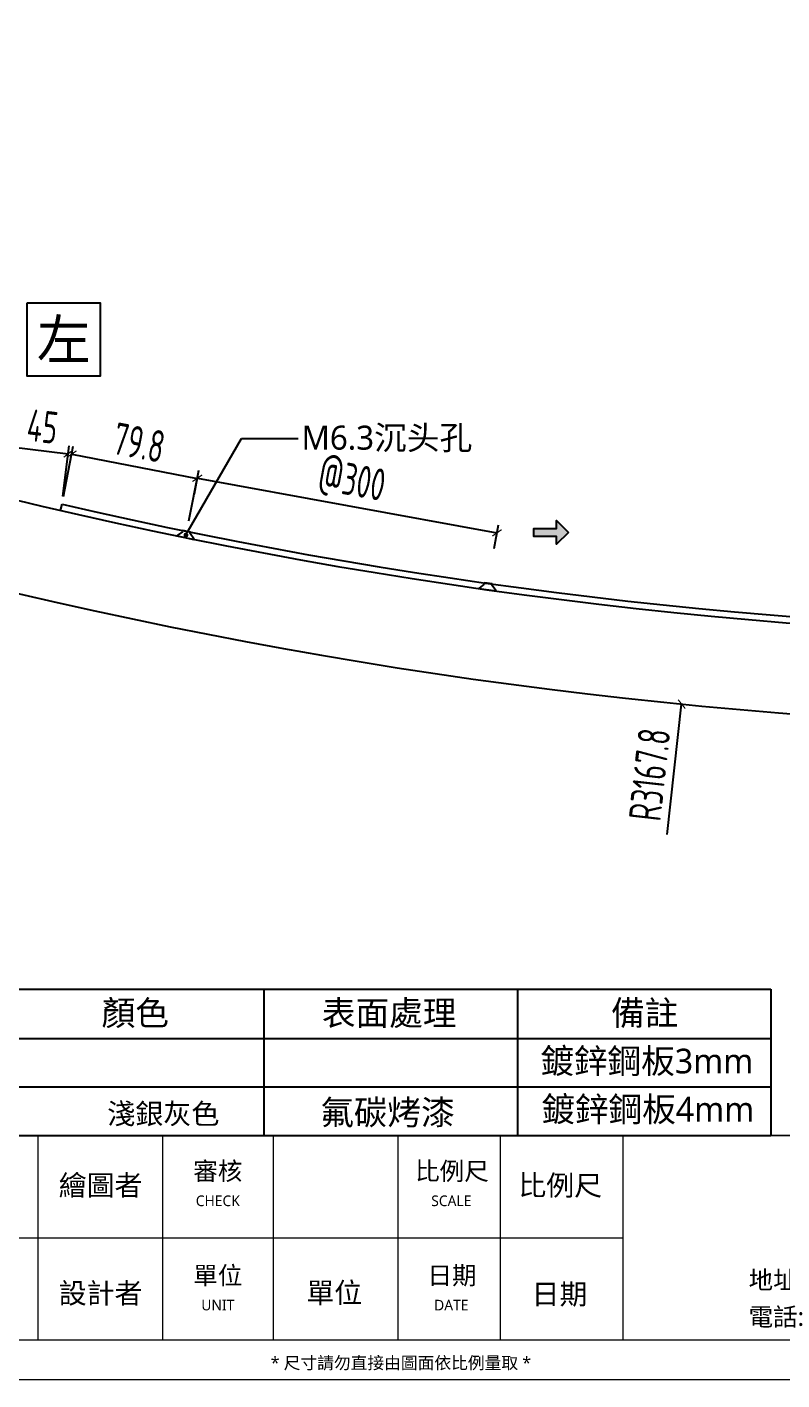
# Model space of a CAD drawing. Extents: x -3378 to 102197, y -3799 to 48702.
# Drawn here: x 11119 to 11590, y -2507 to -1662 of the extents above; entities that cross this region are included whole.
import ezdxf
from ezdxf import colors
from ezdxf.entities.mleader import LeaderData, LeaderLine
from ezdxf.enums import TextEntityAlignment as Align
from ezdxf.math import Vec2, Vec3

# ---------------------------------------------------------------- set-up
doc = ezdxf.new("R2010")
doc.units = 0
doc.set_wipeout_variables(frame=1)
for name, color, linetype in [('BZ_标注', 4, 'Continuous'), ('DIM', 173, 'Continuous'), ('GM_ANNO_LABL', 4, 'Continuous'), ('GM_ANNO_TEXT', 7, 'Continuous'), ('GM_FILL', 253, 'Continuous'), ('金屬面材 METAL PANEL', 2, 'Continuous'), ('镀锌钢板', 3, 'Continuous')]:
    doc.layers.add(name, color=color, linetype=linetype)
doc.layers.add('GM_CNST', color=171, linetype='Continuous', lineweight=5, plot=False)
doc.styles.add('CHINESE', font='ros1.shx', dxfattribs={"width": 0.75, "bigfont": 'hztxt.shx'})
doc.styles.add('GM', font='')
doc.styles.get('GM').set_extended_font_data('Microsoft JhengHei')
doc.dimstyles.new('F-05', dxfattribs={"dimscale": 5, "dimtxt": 4, "dimasz": 1, "dimexe": 1, "dimexo": 1, "dimgap": 1, "dimtad": 1, "dimdec": 1, "dimzin": 12, "dimdsep": 46, "dimtxsty": 'CHINESE', "dimblk": 'ARCHTICK', "dimcen": 0, "dimclrd": 4, "dimclre": 4, "dimclrt": 1, "dimadec": 0, "dimazin": 3, "dimtfac": 1, "dimtdec": 1, "dimtix": 1, "dimtofl": 0, "dimtmove": 2, "dimatfit": 3, "dimfxl": 1, "dimtolj": 1, "dimtzin": 0, "dimarcsym": 0})

# ---------------------------------------------------------------- blocks, each defined once
blk = doc.blocks.new('_ArchTick')
at = {"color": 0, "linetype": 'ByBlock', "const_width": 0.15}
blk.add_lwpolyline([(-0.5, -0.5), (0.5, 0.5)], dxfattribs=at)
blk = doc.blocks.new('*D1350')
at = {"layer": 'Defpoints', "color": 0, "ltscale": 10, "transparency": 16777216}
for p in [(11878.35, 1063.72), (11527.7, -2084.65)]:
    blk.add_point(p, dxfattribs=at)
at = {"layer": 'DIM', "color": 4, "lineweight": -2, "ltscale": 10, "transparency": 16777216}
blk.add_line((11518.62, -2166.14), (11527.7, -2084.65), dxfattribs=at)
at = {"layer": 'DIM', "color": 4, "lineweight": -2, "ltscale": 10, "transparency": 16777216, "xscale": 5, "yscale": 5, "zscale": 5, "rotation": 83.64489726320654}
blk.add_blockref('_ArchTick', (11527.7, -2084.65), dxfattribs=at)
at = {"layer": 'DIM', "color": 1, "ltscale": 10, "transparency": 16777216, "insert": (11507.7, -2128.7), "char_height": 20, "attachment_point": 5, "rotation": 83.6449, "style": 'CHINESE'}
blk.add_mtext('\\A1;R3167.8', dxfattribs=at)
blk = doc.blocks.new('*D1353')
at = {"layer": 'Defpoints', "color": 0, "ltscale": 10, "transparency": 16777216}
for p in [(11225.1, -1943.57), (11140.71, -1959.78), (11219, -1974.98)]:
    blk.add_point(p, dxfattribs=at)
at = {"layer": 'DIM', "color": 4, "lineweight": -2, "ltscale": 10, "transparency": 16777216}
for p, q in [((11141.66, -1954.87), (11147.76, -1923.46)), ((11146.81, -1928.37), (11225.1, -1943.57)), ((11219.95, -1970.07), (11226.05, -1938.66))]:
    blk.add_line(p, q, dxfattribs=at)
at = {"layer": 'DIM', "color": 4, "lineweight": -2, "ltscale": 10, "transparency": 16777216, "xscale": 5, "yscale": 5, "zscale": 5}
for p, rotation in [((11146.81, -1928.37), 169.0102540113811), ((11225.1, -1943.57), 349.0102540113811)]:
    blk.add_blockref('_ArchTick', p, dxfattribs=dict(at, rotation=rotation))
at = {"layer": 'DIM', "color": 1, "ltscale": 10, "transparency": 16777216, "insert": (11188.81, -1921.25), "char_height": 20, "attachment_point": 5, "rotation": 349.01025, "style": 'CHINESE'}
blk.add_mtext('\\A1;79.8', dxfattribs=at)
blk = doc.blocks.new('*D1355')
at = {"layer": 'Defpoints', "color": 0, "ltscale": 10, "transparency": 16777216}
for p in [(11222.63, -1958.15), (11412.36, -1977.63), (11409.67, -1992.36)]:
    blk.add_point(p, dxfattribs=at)
at = {"layer": 'DIM', "color": 4, "lineweight": -2, "ltscale": 10, "transparency": 16777216}
for p, q in [((11223.53, -1953.23), (11226.22, -1938.5)), ((11225.32, -1943.42), (11412.36, -1977.63)), ((11410.57, -1987.44), (11413.26, -1972.71))]:
    blk.add_line(p, q, dxfattribs=at)
at = {"layer": 'DIM', "color": 4, "lineweight": -2, "ltscale": 10, "transparency": 16777216, "xscale": 5, "yscale": 5, "zscale": 5}
for p, rotation in [((11225.32, -1943.42), 169.634936654381), ((11412.36, -1977.63), 349.634936654381)]:
    blk.add_blockref('_ArchTick', p, dxfattribs=dict(at, rotation=rotation))
at = {"layer": 'DIM', "color": 1, "ltscale": 10, "transparency": 16777216, "insert": (11321.54, -1945.77), "char_height": 20, "attachment_point": 5, "rotation": 349.63494, "style": 'CHINESE'}
blk.add_mtext('\\A1;@300', dxfattribs=at)
blk = doc.blocks.new('*D1394')
at = {"layer": 'Defpoints', "color": 0, "ltscale": 10, "transparency": 16777216}
for p in [(11144.56, -1928.23), (11105.01, -1955.42), (11140.71, -1959.78)]:
    blk.add_point(p, dxfattribs=at)
at = {"layer": 'DIM', "color": 4, "lineweight": -2, "ltscale": 10, "transparency": 16777216}
for p, q in [((11105.62, -1950.46), (11109.47, -1918.91)), ((11108.86, -1923.87), (11144.56, -1928.23)), ((11141.31, -1954.81), (11145.17, -1923.26))]:
    blk.add_line(p, q, dxfattribs=at)
at = {"layer": 'DIM', "color": 4, "lineweight": -2, "ltscale": 10, "transparency": 16777216, "xscale": 5, "yscale": 5, "zscale": 5}
for p, rotation in [((11108.86, -1923.87), 173.0421960034787), ((11144.56, -1928.23), 353.0421960034788)]:
    blk.add_blockref('_ArchTick', p, dxfattribs=dict(at, rotation=rotation))
at = {"layer": 'DIM', "color": 1, "ltscale": 10, "transparency": 16777216, "insert": (11128.53, -1911.16), "char_height": 20, "attachment_point": 5, "rotation": 353.0422, "style": 'CHINESE'}
blk.add_mtext('\\A1;45', dxfattribs=at)
blk = doc.blocks.new('TK')
at = {"lineweight": 0}
for p, q in [((101.5, 5), (101.5, 30.55)), ((117.09, 5), (117.09, 30.55)), ((130.89, 5), (130.89, 30.55)), ((146.48, 5), (146.48, 30.55)), ((159.25, 5), (159.25, 30.55)), ((174.58, 5), (174.58, 30.55)), ((3, 17.78), (174.58, 17.78))]:
    blk.add_line(p, q, dxfattribs=at)
at = {"lineweight": 0, "flags": 128}
blk.add_lwpolyline([(3, 30.55), (415, 30.55)], dxfattribs=at)
at = {"lineweight": 0}
blk.add_3dface([(3, 5), (415, 5), (415, 294), (3, 294)], dxfattribs=at)
at = {"layer": 'GM_CNST'}
blk.add_lwpolyline([(3, 294), (415, 294), (415, 30.55), (3, 30.55)], close=True, dxfattribs=at)
at = {"layer": 'GM_CNST', "linetype": 'Continuous', "lineweight": 0}
blk.add_3dface([(420, 0), (0, 0), (0, 297), (420, 297)], dxfattribs=at)
at = {"layer": 'GM_ANNO_TEXT', "linetype": 'Continuous', "char_height": 2.249, "attachment_point": 5, "style": 'GM'}
for s, insert, line_spacing_factor in [('審核', (123.94, 25.98), 0.728704), ('比例尺', (153.19, 25.98), 0.728704), ('單位', (123.94, 12.93), 0.725792), ('日期', (153.19, 12.93), 0.725792)]:
    blk.add_mtext(s, dxfattribs=dict(at, insert=insert, line_spacing_factor=line_spacing_factor))
at = {"layer": 'GM_ANNO_TEXT', "char_height": 1.329, "attachment_point": 5, "style": 'GM'}
for s, insert in [('CHECK', (123.94, 22.38)), ('SCALE ', (153.11, 22.38)), ('UNIT', (123.94, 9.35)), ('DATE', (153.11, 9.35))]:
    blk.add_mtext(s, dxfattribs=dict(at, insert=insert))
at = {"layer": 'GM_ANNO_TEXT', "attachment_point": 4, "line_spacing_factor": 0.725792, "style": 'GM'}
for s, insert, char_height in [('地址:台北市內湖區                 文湖街       號', (190.24, 12.36), 2.2486), ('電話:', (190.24, 7.76), 2.248)]:
    blk.add_mtext(s, dxfattribs=dict(at, insert=insert, char_height=char_height))
at = {"layer": 'GM_ANNO_TEXT', "linetype": 'Continuous', "lineweight": 0, "insert": (146.81, 2.04), "char_height": 1.5332, "attachment_point": 5, "line_spacing_factor": 0.725792, "style": 'GM'}
blk.add_mtext('* 尺寸請勿直接由圖面依比例量取 * ', dxfattribs=at)
at = {"layer": 'GM_ANNO_TEXT', "style": 'GM'}
for tag, p in [('業主', (283.43, 26.37)), ('圖名', (283.48, 9.14))]:
    blk.add_attdef(tag, text='', height=2.56, dxfattribs=at).set_placement(p, align=Align.MIDDLE_LEFT)
for tag, p in [('繪圖者', (109.3, 23.05)), ('比例尺', (166.71, 23.04)), ('設計者', (109.3, 9.56)), ('單位', (138.49, 9.62)), ('日期', (166.62, 9.45))]:
    blk.add_attdef(tag, text='', height=2.56, dxfattribs=at).set_placement(p, align=Align.CENTER)
for p in [(389.45, 19.37), (389.45, 13.69), (359.78, 12.56), (389.45, 8.01)]:
    blk.add_attdef('加工編號', text='', height=2.56, dxfattribs=at).set_placement(p, align=Align.MIDDLE)
blk = doc.blocks.new('_Dot')
at = {"color": 0, "linetype": 'ByBlock', "lineweight": -2}
blk.add_line((-0.5, 0), (-1, 0), dxfattribs=at)
at = {"color": 0, "linetype": 'ByBlock', "const_width": 0.5}
blk.add_lwpolyline([(-0.25, 0, 1), (0.25, 0, 1)], format="xyb", close=True, dxfattribs=at)
blk = doc.blocks.new('GTR')
at = {"layer": '金屬面材 METAL PANEL', "ltscale": 10}
blk.add_lwpolyline([(2.45, 4), (-2.45, 4), (-2.45, 3.12), (-5.28, 0.35), (-5.28, 0), (5.28, 0), (5.28, 0.35), (2.45, 3.12)], close=True, dxfattribs=at)
blk = doc.blocks.new('*U1288')
blk.add_wipeout([(-1.6, 1.6), (1.6, 1.6), (1.6, -1.6), (-1.6, -1.6)])
blk.add_lwpolyline([(-1.6, 1.6), (1.6, 1.6), (1.6, -1.6), (-1.6, -1.6)], close=True)
at = {"layer": 'GM_ANNO_TEXT', "ltscale": 0.3, "style": 'GM', "flags": 8}
blk.add_attdef('01', text='', height=1.725, dxfattribs=at).set_placement((0, 0), align=Align.MIDDLE_CENTER)
blk = doc.blocks.new('*U1468')
blk.add_hatch(color=256).paths.add_polyline_path([(0, 0), (6.35, -6.35), (6.35, -2.16), (18.62, -2.16), (18.62, 2.16), (6.35, 2.16), (6.35, 6.35)])
at = {"color": 0, "linetype": 'Continuous'}
blk.add_lwpolyline([(0, 0), (6.35, -6.35), (6.35, -2.16), (18.62, -2.16), (18.62, 2.16), (6.35, 2.16), (6.35, 6.35)], close=True, dxfattribs=at)

msp = doc.modelspace()

# ---------------------------------------------------------------- linework, layer by layer
at = {"layer": 'GM_FILL'}
for p, q in [((10633.305, -2262.872), (11583.463, -2262.872)), ((11266.744, -2262.872), (11266.744, -2323.904)), ((11425.104, -2262.872), (11425.104, -2323.904)), ((11583.463, -2262.872), (11583.463, -2354.22)), ((10633.305, -2293.691), (11583.463, -2293.691)), ((10633.305, -2323.904), (11583.463, -2323.904)), ((10633.305, -2323.904), (11583.463, -2323.904)), ((11266.744, -2323.904), (11266.744, -2354.22)), ((11425.104, -2323.904), (11425.104, -2354.22)), ((10633.305, -2354.22), (11583.463, -2354.22))]:
    msp.add_line(p, q, dxfattribs=at)
at = {"layer": '金屬面材 METAL PANEL', "ltscale": 10}
for points in [[(11220.965, -1977.221), (11216.161, -1976.239), (11215.985, -1977.096), (11212.658, -1979.243), (11212.587, -1979.588), (11222.939, -1981.703), (11223.009, -1981.358), (11220.791, -1978.078)], [(11409.438, -2009.574), (11404.583, -2008.891), (11404.461, -2009.757), (11401.273, -2012.105), (11401.223, -2012.454), (11411.685, -2013.925), (11411.734, -2013.576), (11409.317, -2010.439)]]:
    msp.add_lwpolyline(points, close=True, dxfattribs=at)
at = {"layer": '镀锌钢板', "linetype": 'Continuous'}
msp.add_line((11139.696, -1963.65), (11140.709, -1959.777), dxfattribs=at)
for centre, radius, start, end in [((11841.045, 1069.319), 3113.003, 256.32359, 284.042608), ((11841.045, 1069.319), 3109.003, 256.981801, 283.374922), ((11841.035, 1067.651), 3167.831, 256.299178, 284.065603)]:
    msp.add_arc(centre, radius, start, end, dxfattribs=at)

# ---------------------------------------------------------------- block references
ref = msp.add_blockref('TK', (10618.305, -2506.983), dxfattribs=dict(xscale=5, yscale=5, zscale=5))
ref.add_attrib('比例尺', '比例尺', dxfattribs={"layer": 'GM_ANNO_TEXT', "height": 12.7763, "style": 'GM'}).set_placement((11451.866, -2391.767), align=Align.CENTER)
ref.add_attrib('日期', '日期', dxfattribs={"layer": 'GM_ANNO_TEXT', "height": 12.7763, "style": 'GM'}).set_placement((11451.381, -2459.751), align=Align.CENTER)
ref.add_attrib('單位', '單位', dxfattribs={"layer": 'GM_ANNO_TEXT', "height": 12.7763, "style": 'GM'}).set_placement((11310.76, -2458.868), align=Align.CENTER)
ref.add_attrib('設計者', '設計者', dxfattribs={"layer": 'GM_ANNO_TEXT', "height": 12.7763, "style": 'GM'}).set_placement((11164.786, -2459.179), align=Align.CENTER)
ref.add_attrib('繪圖者', '繪圖者', dxfattribs={"layer": 'GM_ANNO_TEXT', "height": 12.7763, "style": 'GM'}).set_placement((11164.786, -2391.744), align=Align.CENTER)
at = {"layer": 'BZ_标注', "xscale": -1.15794349234784, "yscale": 1.157943492362392, "zscale": 1.157943492357573}
msp.add_blockref('*U1468', (11456.942, -1977.315), dxfattribs=at)
at = {"layer": 'DIM'}
for p, rotation in [((11217.76, -1980.646), 348.4190830088053), ((11406.446, -2013.195), 351.9922103251598)]:
    msp.add_blockref('GTR', p, dxfattribs=dict(at, rotation=rotation))

# ---------------------------------------------------------------- texts
at = {"layer": 'GM_ANNO_TEXT', "style": 'GM'}
for s, height, p in [('顏色', 15.4077, (11165.447, -2285.346)), ('表面處理', 15.4077, (11303.02, -2285.346)), ('備註', 15.4077, (11483.649, -2285.346)), ('鍍鋅鋼板3mm ', 15.4077, (11439.345, -2315.402)), ('淺銀灰色', 12.8397, (11168.955, -2347.057)), ('氟碳烤漆', 15.4077, (11301.946, -2347.497)), ('鍍鋅鋼板4mm ', 15.4077, (11439.97, -2345.544))]:
    msp.add_text(s, height=height, dxfattribs=at).set_placement(p)

# ---------------------------------------------------------------- dimensions: what is measured, and where the dimension line sits
at = {"layer": 'DIM', "ltscale": 10}
dim = msp.add_radius_dim(center=(11878.346, 1063.719), mpoint=(11527.698, -2084.646), dimstyle='F-05', dxfattribs=at)
dim.commit()
dim.dimension.update_dxf_attribs({"geometry": '*D1350', "text_midpoint": (11507.698, -2128.703)})
for p1, p2, distance, text, picture, middle in [((11105.012, -1955.42), (11140.709, -1959.777), 31.783, '45', '*D1394', (11128.528, -1911.16)), ((11222.628, -1958.149), (11409.666, -1992.359), 14.971, '@300', '*D1355', (11321.539, -1945.772))]:
    dim = msp.add_aligned_dim(p1=p1, p2=p2, distance=distance, text=text, dimstyle='F-05', dxfattribs=at)
    dim.commit()
    dim.dimension.update_dxf_attribs({"geometry": picture, "text_midpoint": middle})
dim = msp.add_aligned_dim(p1=(11140.709, -1959.779), p2=(11218.998, -1974.982), distance=31.996, dimstyle='F-05', dxfattribs=at)
dim.commit()
dim.dimension.update_dxf_attribs({"geometry": '*D1353', "text_midpoint": (11188.813, -1921.246)})

# ---------------------------------------------------------------- leaders
at = {"layer": 'GM_ANNO_LABL'}
ml = msp.add_multileader_mtext('Standard', dxfattribs=at)
ml.set_content('{\\fMicrosoft JhengHei|b0|i0|c136|p34;M6.3}沉头孔', color=256, style='GM')
ml.set_leader_properties()
ml.set_arrow_properties(name='DOT')
ml.build(insert=Vec2(0, 0))
ml.multileader.update_dxf_attribs({"arrow_head_size": 3})
ctx = ml.context
ctx.base_point, ctx.char_height, ctx.arrow_head_size, ctx.plane_origin = Vec3(11288.28, -1918.722), 15, 3, Vec3(11395.945, -1886.613)
notes = []
notes.append((ctx, [(0, (1, 1, 0), (11252.703, -1918.722), (1, 0), 35.576, [(0, [(11218.1, -1978.997)], 0, [])])]))
ctx.mtext.insert, ctx.mtext.flow_direction = Vec3(11290.28, -1910.655), 5
for ctx, leaders in notes:
    for number, flags, end, landing, length, lines in leaders:
        leader = LeaderData()
        leader.index, (leader.has_last_leader_line, leader.has_dogleg_vector, leader.attachment_direction) = number, flags
        leader.last_leader_point, leader.dogleg_vector, leader.dogleg_length = Vec3(end), Vec3(landing), length
        for number, points, colour, breaks in lines:
            line = LeaderLine()
            line.index, line.vertices, line.color, line.breaks = number, Vec3.list(points), colors.encode_raw_color(colour), breaks
            leader.lines.append(line)
        ctx.leaders.append(leader)

# ---------------------------------------------------------------- next in the draw order: block references
at = {"layer": 'GM_ANNO_LABL', "ltscale": 0.3, "xscale": 14.28571431275816, "yscale": 14.28571431275816, "zscale": 14.28571431275816}
msp.add_blockref('*U1288', (11141.751, -1856.818), dxfattribs=at).add_auto_attribs({'01': '左'})

doc.saveas('drawing.dxf')
